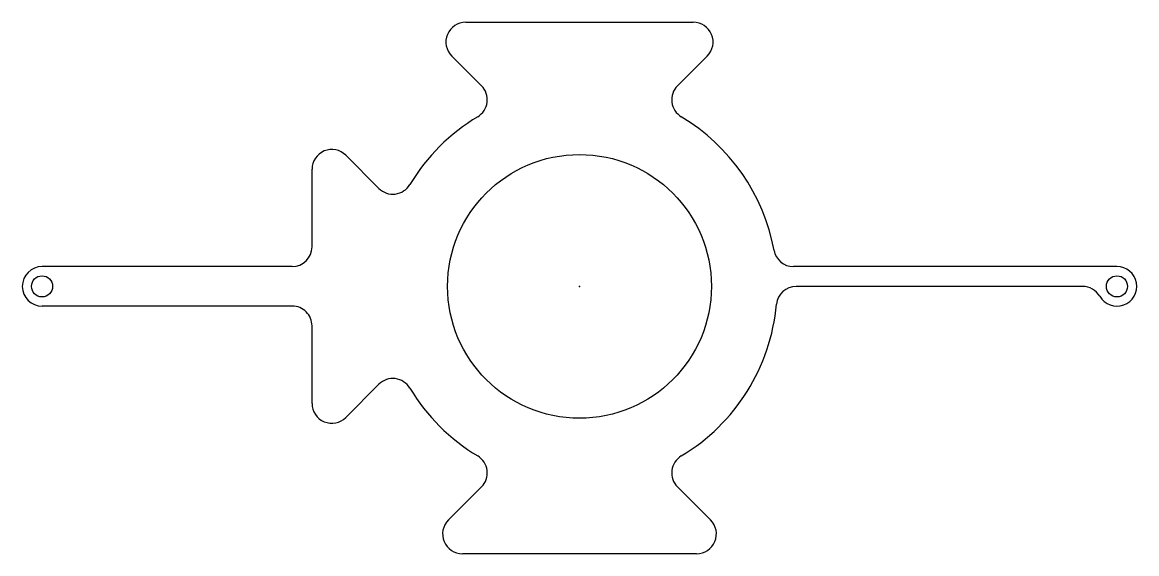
# Model space of a CAD drawing. Header units: millimetres. Extents: x -84 to 84, y -41 to 40.
import ezdxf

# ---------------------------------------------------------------- set-up
doc = ezdxf.new("R2010")
doc.units = ezdxf.units.MM
doc.layers.get('0').update_dxf_attribs({"linetype": 'CONTINUOUS'})

msp = doc.modelspace()

# ---------------------------------------------------------------- linework, layer by layer
for p, q in [((-17.26, 40.06), (17.26, 40.06)), ((-19.38, 34.94), (-14.86, 30.42)), ((14.86, 30.42), (19.38, 34.94)), ((-30.42, 14.86), (-35.44, 19.88)), ((-40.56, 6), (-40.56, 17.76)), ((-43.56, 3), (-81.5, 3)), ((81.5, 3), (32.45, 3)), ((76.3, 0), (32.86, 0)), ((-43.56, -3), (-81.5, -3)), ((-40.56, -17.76), (-40.56, -6)), ((-35.44, -19.88), (-30.42, -14.86)), ((-14.86, -30.42), (-19.88, -35.44)), ((19.88, -35.44), (14.86, -30.42)), ((17.76, -40.56), (-17.76, -40.56))]:
    msp.add_line(p, q)
for centre, radius in [((0, 0), 20), ((-81.5, 0), 1.6), ((-81.5, 0), 1.6), ((81.5, 0), 1.6), ((81.5, 0), 1.6)]:
    msp.add_circle(centre, radius)
for centre, radius, start, end in [((-17.26, 37.06), 3, 90, 225), ((17.26, 37.06), 3, -45, 90), ((-16.98, 28.3), 3, -59.0297, 45), ((16.98, 28.3), 3, 135, 239.0297), ((0, 0), 30, 120.9703, 149.0297), ((0, 0), 30, 10.4742, 59.0297), ((-37.56, 17.76), 3, 45, 180), ((-28.3, 16.98), 3, 225, 329.0297), ((-43.56, 6), 3, 270.001, 360), ((32.45, 6), 3, 190.4742, 270.001), ((-81.5, 0), 3, 90.001, 270.001), ((81.5, 0), 3, -150, 90.0108), ((32.86, -3), 3, 90, 174.7841), ((76.3, -3), 3, 30, 90), ((-43.56, -6), 3, 0, 90.001), ((0, 0), 30, 300.9703, 354.7841), ((-28.3, -16.98), 3, 30.9703, 135), ((0, 0), 30, 210.9703, 239.0297), ((-37.56, -17.76), 3, 180, 315), ((-16.98, -28.3), 3, -45, 59.0297), ((16.98, -28.3), 3, 120.9703, 225), ((-17.76, -37.56), 3, 135, 270), ((17.76, -37.56), 3, -90, 45)]:
    msp.add_arc(centre, radius, start, end)
msp.add_point((0, 0))

doc.saveas('drawing.dxf')
